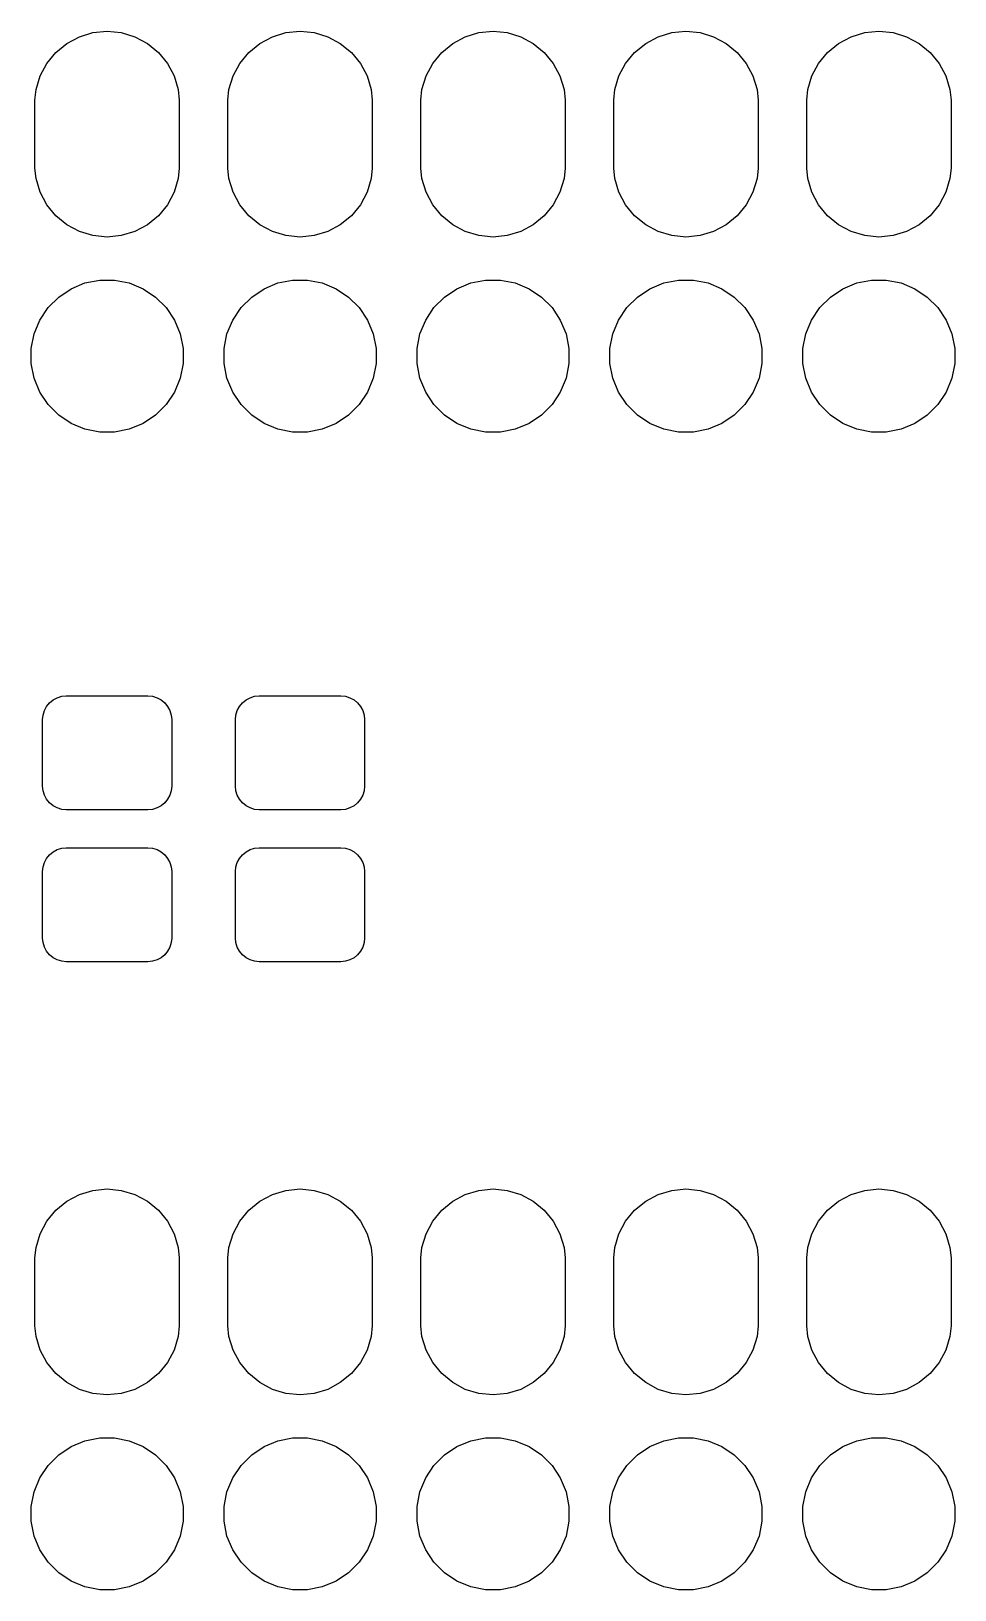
# Model space of a CAD drawing. Extents: x 94.9 to 145.1, y -143.2 to -116.1.
# Drawn here: x 107.58 to 119.75, y -143.24 to -122.72 of the extents above; entities that cross this region are included whole.
import ezdxf

# ---------------------------------------------------------------- set-up
doc = ezdxf.new("R2010")
doc.units = 0
doc.layers.add('BLACK', color=7, linetype='CONTINUOUS')

msp = doc.modelspace()

# ---------------------------------------------------------------- linework, layer by layer
at = {"layer": 'BLACK', "linetype": 'CONTINUOUS'}
for p, q in [((107.91, -123.004), (108.055, -122.885)), ((108.055, -122.885), (108.22, -122.797)), ((108.22, -122.797), (108.399, -122.743)), ((108.399, -122.743), (108.585, -122.724)), ((108.585, -122.724), (108.771, -122.743)), ((108.771, -122.743), (108.95, -122.797)), ((108.95, -122.797), (109.115, -122.885)), ((109.115, -122.885), (109.26, -123.004)), ((110.45, -123.004), (110.595, -122.885)), ((110.595, -122.885), (110.76, -122.797)), ((110.76, -122.797), (110.939, -122.743)), ((110.939, -122.743), (111.125, -122.724)), ((111.125, -122.724), (111.311, -122.743)), ((111.311, -122.743), (111.49, -122.797)), ((111.49, -122.797), (111.655, -122.885)), ((111.655, -122.885), (111.8, -123.004)), ((112.99, -123.004), (113.135, -122.885)), ((113.135, -122.885), (113.3, -122.797)), ((113.3, -122.797), (113.479, -122.743)), ((113.479, -122.743), (113.665, -122.724)), ((113.665, -122.724), (113.851, -122.743)), ((113.851, -122.743), (114.03, -122.797)), ((114.03, -122.797), (114.195, -122.885)), ((114.195, -122.885), (114.34, -123.004)), ((115.53, -123.004), (115.675, -122.885)), ((115.675, -122.885), (115.84, -122.797)), ((115.84, -122.797), (116.019, -122.743)), ((116.019, -122.743), (116.205, -122.724)), ((116.205, -122.724), (116.391, -122.743)), ((116.391, -122.743), (116.57, -122.797)), ((116.57, -122.797), (116.735, -122.885)), ((116.735, -122.885), (116.88, -123.004)), ((118.07, -123.004), (118.215, -122.885)), ((118.215, -122.885), (118.38, -122.797)), ((118.38, -122.797), (118.559, -122.743)), ((118.559, -122.743), (118.745, -122.724)), ((118.745, -122.724), (118.931, -122.743)), ((118.931, -122.743), (119.11, -122.797)), ((119.11, -122.797), (119.275, -122.885)), ((119.275, -122.885), (119.42, -123.004)), ((107.791, -123.149), (107.91, -123.004)), ((109.26, -123.004), (109.379, -123.149)), ((110.331, -123.149), (110.45, -123.004)), ((111.8, -123.004), (111.919, -123.149)), ((112.871, -123.149), (112.99, -123.004)), ((114.34, -123.004), (114.459, -123.149)), ((115.411, -123.149), (115.53, -123.004)), ((116.88, -123.004), (116.999, -123.149)), ((117.951, -123.149), (118.07, -123.004)), ((119.42, -123.004), (119.539, -123.149)), ((107.703, -123.314), (107.791, -123.149)), ((109.379, -123.149), (109.467, -123.314)), ((110.243, -123.314), (110.331, -123.149)), ((111.919, -123.149), (112.007, -123.314)), ((112.783, -123.314), (112.871, -123.149)), ((114.459, -123.149), (114.547, -123.314)), ((115.323, -123.314), (115.411, -123.149)), ((116.999, -123.149), (117.087, -123.314)), ((117.863, -123.314), (117.951, -123.149)), ((119.539, -123.149), (119.627, -123.314)), ((107.635, -123.632), (107.649, -123.493)), ((107.649, -123.493), (107.703, -123.314)), ((109.467, -123.314), (109.521, -123.493)), ((109.521, -123.493), (109.535, -123.632)), ((110.175, -123.632), (110.189, -123.493)), ((110.189, -123.493), (110.243, -123.314)), ((112.007, -123.314), (112.061, -123.493)), ((112.061, -123.493), (112.075, -123.632)), ((112.715, -123.632), (112.729, -123.493)), ((112.729, -123.493), (112.783, -123.314)), ((114.547, -123.314), (114.601, -123.493)), ((114.601, -123.493), (114.615, -123.632)), ((115.255, -123.632), (115.269, -123.493)), ((115.269, -123.493), (115.323, -123.314)), ((117.087, -123.314), (117.141, -123.493)), ((117.141, -123.493), (117.155, -123.632)), ((117.795, -123.632), (117.809, -123.493)), ((117.809, -123.493), (117.863, -123.314)), ((119.627, -123.314), (119.681, -123.493)), ((119.681, -123.493), (119.695, -123.632)), ((107.635, -124.526), (107.635, -123.632)), ((109.535, -123.632), (109.535, -124.526)), ((110.175, -124.526), (110.175, -123.632)), ((112.075, -123.632), (112.075, -124.526)), ((112.715, -124.526), (112.715, -123.632)), ((114.615, -123.632), (114.615, -124.526)), ((115.255, -124.526), (115.255, -123.632)), ((117.155, -123.632), (117.155, -124.526)), ((117.795, -124.526), (117.795, -123.632)), ((119.695, -123.632), (119.695, -124.526)), ((107.649, -124.665), (107.635, -124.526)), ((109.535, -124.526), (109.521, -124.665)), ((110.189, -124.665), (110.175, -124.526)), ((112.075, -124.526), (112.061, -124.665)), ((112.729, -124.665), (112.715, -124.526)), ((114.615, -124.526), (114.601, -124.665)), ((115.269, -124.665), (115.255, -124.526)), ((117.155, -124.526), (117.141, -124.665)), ((117.809, -124.665), (117.795, -124.526)), ((119.695, -124.526), (119.681, -124.665)), ((107.703, -124.844), (107.649, -124.665)), ((109.521, -124.665), (109.467, -124.844)), ((110.243, -124.844), (110.189, -124.665)), ((112.061, -124.665), (112.007, -124.844)), ((112.783, -124.844), (112.729, -124.665)), ((114.601, -124.665), (114.547, -124.844)), ((115.323, -124.844), (115.269, -124.665)), ((117.141, -124.665), (117.087, -124.844)), ((117.863, -124.844), (117.809, -124.665)), ((119.681, -124.665), (119.627, -124.844)), ((107.791, -125.009), (107.703, -124.844)), ((109.467, -124.844), (109.379, -125.009)), ((110.331, -125.009), (110.243, -124.844)), ((112.007, -124.844), (111.919, -125.009)), ((112.871, -125.009), (112.783, -124.844)), ((114.547, -124.844), (114.459, -125.009)), ((115.411, -125.009), (115.323, -124.844)), ((117.087, -124.844), (116.999, -125.009)), ((117.951, -125.009), (117.863, -124.844)), ((119.627, -124.844), (119.539, -125.009)), ((107.91, -125.154), (107.791, -125.009)), ((109.379, -125.009), (109.26, -125.154)), ((110.45, -125.154), (110.331, -125.009)), ((111.919, -125.009), (111.8, -125.154)), ((112.99, -125.154), (112.871, -125.009)), ((114.459, -125.009), (114.34, -125.154)), ((115.53, -125.154), (115.411, -125.009)), ((116.999, -125.009), (116.88, -125.154)), ((118.07, -125.154), (117.951, -125.009)), ((119.539, -125.009), (119.42, -125.154)), ((108.055, -125.273), (107.91, -125.154)), ((108.22, -125.361), (108.055, -125.273)), ((109.115, -125.273), (108.95, -125.361)), ((109.26, -125.154), (109.115, -125.273)), ((110.595, -125.273), (110.45, -125.154)), ((110.76, -125.361), (110.595, -125.273)), ((111.655, -125.273), (111.49, -125.361)), ((111.8, -125.154), (111.655, -125.273)), ((113.135, -125.273), (112.99, -125.154)), ((113.3, -125.361), (113.135, -125.273)), ((114.195, -125.273), (114.03, -125.361)), ((114.34, -125.154), (114.195, -125.273)), ((115.675, -125.273), (115.53, -125.154)), ((115.84, -125.361), (115.675, -125.273)), ((116.735, -125.273), (116.57, -125.361)), ((116.88, -125.154), (116.735, -125.273)), ((118.215, -125.273), (118.07, -125.154)), ((118.38, -125.361), (118.215, -125.273)), ((119.275, -125.273), (119.11, -125.361)), ((119.42, -125.154), (119.275, -125.273)), ((108.399, -125.415), (108.22, -125.361)), ((108.585, -125.434), (108.399, -125.415)), ((108.771, -125.415), (108.585, -125.434)), ((108.95, -125.361), (108.771, -125.415)), ((110.939, -125.415), (110.76, -125.361)), ((111.125, -125.434), (110.939, -125.415)), ((111.311, -125.415), (111.125, -125.434)), ((111.49, -125.361), (111.311, -125.415)), ((113.479, -125.415), (113.3, -125.361)), ((113.665, -125.434), (113.479, -125.415)), ((113.851, -125.415), (113.665, -125.434)), ((114.03, -125.361), (113.851, -125.415)), ((116.019, -125.415), (115.84, -125.361)), ((116.205, -125.434), (116.019, -125.415)), ((116.391, -125.415), (116.205, -125.434)), ((116.57, -125.361), (116.391, -125.415)), ((118.559, -125.415), (118.38, -125.361)), ((118.745, -125.434), (118.559, -125.415)), ((118.931, -125.415), (118.745, -125.434)), ((119.11, -125.361), (118.931, -125.415)), ((107.948, -126.223), (108.111, -126.114)), ((108.111, -126.114), (108.293, -126.038)), ((108.293, -126.038), (108.487, -126)), ((108.487, -126), (108.683, -126)), ((108.683, -126), (108.877, -126.038)), ((108.877, -126.038), (109.059, -126.114)), ((109.059, -126.114), (109.222, -126.223)), ((110.488, -126.223), (110.651, -126.114)), ((110.651, -126.114), (110.833, -126.038)), ((110.833, -126.038), (111.027, -126)), ((111.027, -126), (111.223, -126)), ((111.223, -126), (111.417, -126.038)), ((111.417, -126.038), (111.599, -126.114)), ((111.599, -126.114), (111.762, -126.223)), ((113.028, -126.223), (113.191, -126.114)), ((113.191, -126.114), (113.373, -126.038)), ((113.373, -126.038), (113.567, -126)), ((113.567, -126), (113.763, -126)), ((113.763, -126), (113.957, -126.038)), ((113.957, -126.038), (114.139, -126.114)), ((114.139, -126.114), (114.302, -126.223)), ((115.568, -126.223), (115.731, -126.114)), ((115.731, -126.114), (115.913, -126.038)), ((115.913, -126.038), (116.107, -126)), ((116.107, -126), (116.303, -126)), ((116.303, -126), (116.497, -126.038)), ((116.497, -126.038), (116.679, -126.114)), ((116.679, -126.114), (116.842, -126.223)), ((118.108, -126.223), (118.271, -126.114)), ((118.271, -126.114), (118.453, -126.038)), ((118.453, -126.038), (118.647, -126)), ((118.647, -126), (118.843, -126)), ((118.843, -126), (119.037, -126.038)), ((119.037, -126.038), (119.219, -126.114)), ((119.219, -126.114), (119.382, -126.223)), ((107.699, -126.526), (107.808, -126.363)), ((107.808, -126.363), (107.948, -126.223)), ((109.222, -126.223), (109.362, -126.363)), ((109.362, -126.363), (109.471, -126.526)), ((110.239, -126.526), (110.348, -126.363)), ((110.348, -126.363), (110.488, -126.223)), ((111.762, -126.223), (111.902, -126.363)), ((111.902, -126.363), (112.011, -126.526)), ((112.779, -126.526), (112.888, -126.363)), ((112.888, -126.363), (113.028, -126.223)), ((114.302, -126.223), (114.442, -126.363)), ((114.442, -126.363), (114.551, -126.526)), ((115.319, -126.526), (115.428, -126.363)), ((115.428, -126.363), (115.568, -126.223)), ((116.842, -126.223), (116.982, -126.363)), ((116.982, -126.363), (117.091, -126.526)), ((117.859, -126.526), (117.968, -126.363)), ((117.968, -126.363), (118.108, -126.223)), ((119.382, -126.223), (119.522, -126.363)), ((119.522, -126.363), (119.631, -126.526)), ((107.623, -126.708), (107.699, -126.526)), ((109.471, -126.526), (109.547, -126.708)), ((110.163, -126.708), (110.239, -126.526)), ((112.011, -126.526), (112.087, -126.708)), ((112.703, -126.708), (112.779, -126.526)), ((114.551, -126.526), (114.627, -126.708)), ((115.243, -126.708), (115.319, -126.526)), ((117.091, -126.526), (117.167, -126.708)), ((117.783, -126.708), (117.859, -126.526)), ((119.631, -126.526), (119.707, -126.708)), ((107.585, -126.902), (107.623, -126.708)), ((109.547, -126.708), (109.585, -126.902)), ((110.125, -126.902), (110.163, -126.708)), ((112.087, -126.708), (112.125, -126.902)), ((112.665, -126.902), (112.703, -126.708)), ((114.627, -126.708), (114.665, -126.902)), ((115.205, -126.902), (115.243, -126.708)), ((117.167, -126.708), (117.205, -126.902)), ((117.745, -126.902), (117.783, -126.708)), ((119.707, -126.708), (119.745, -126.902)), ((107.585, -127.098), (107.585, -126.902)), ((109.585, -126.902), (109.585, -127.098)), ((110.125, -127.098), (110.125, -126.902)), ((112.125, -126.902), (112.125, -127.098)), ((112.665, -127.098), (112.665, -126.902)), ((114.665, -126.902), (114.665, -127.098)), ((115.205, -127.098), (115.205, -126.902)), ((117.205, -126.902), (117.205, -127.098)), ((117.745, -127.098), (117.745, -126.902)), ((119.745, -126.902), (119.745, -127.098)), ((107.623, -127.292), (107.585, -127.098)), ((109.585, -127.098), (109.547, -127.292)), ((110.163, -127.292), (110.125, -127.098)), ((112.125, -127.098), (112.087, -127.292)), ((112.703, -127.292), (112.665, -127.098)), ((114.665, -127.098), (114.627, -127.292)), ((115.243, -127.292), (115.205, -127.098)), ((117.205, -127.098), (117.167, -127.292)), ((117.783, -127.292), (117.745, -127.098)), ((119.745, -127.098), (119.707, -127.292)), ((107.699, -127.474), (107.623, -127.292)), ((109.547, -127.292), (109.471, -127.474)), ((110.239, -127.474), (110.163, -127.292)), ((112.087, -127.292), (112.011, -127.474)), ((112.779, -127.474), (112.703, -127.292)), ((114.627, -127.292), (114.551, -127.474)), ((115.319, -127.474), (115.243, -127.292)), ((117.167, -127.292), (117.091, -127.474)), ((117.859, -127.474), (117.783, -127.292)), ((119.707, -127.292), (119.631, -127.474)), ((107.808, -127.637), (107.699, -127.474)), ((109.471, -127.474), (109.362, -127.637)), ((110.348, -127.637), (110.239, -127.474)), ((112.011, -127.474), (111.902, -127.637)), ((112.888, -127.637), (112.779, -127.474)), ((114.551, -127.474), (114.442, -127.637)), ((115.428, -127.637), (115.319, -127.474)), ((117.091, -127.474), (116.982, -127.637)), ((117.968, -127.637), (117.859, -127.474)), ((119.631, -127.474), (119.522, -127.637)), ((107.948, -127.777), (107.808, -127.637)), ((108.111, -127.886), (107.948, -127.777)), ((109.222, -127.777), (109.059, -127.886)), ((109.362, -127.637), (109.222, -127.777)), ((110.488, -127.777), (110.348, -127.637)), ((110.651, -127.886), (110.488, -127.777)), ((111.762, -127.777), (111.599, -127.886)), ((111.902, -127.637), (111.762, -127.777)), ((113.028, -127.777), (112.888, -127.637)), ((113.191, -127.886), (113.028, -127.777)), ((114.302, -127.777), (114.139, -127.886)), ((114.442, -127.637), (114.302, -127.777)), ((115.568, -127.777), (115.428, -127.637)), ((115.731, -127.886), (115.568, -127.777)), ((116.842, -127.777), (116.679, -127.886)), ((116.982, -127.637), (116.842, -127.777)), ((118.108, -127.777), (117.968, -127.637)), ((118.271, -127.886), (118.108, -127.777)), ((119.382, -127.777), (119.219, -127.886)), ((119.522, -127.637), (119.382, -127.777)), ((108.293, -127.962), (108.111, -127.886)), ((108.487, -128), (108.293, -127.962)), ((108.683, -128), (108.487, -128)), ((108.877, -127.962), (108.683, -128)), ((109.059, -127.886), (108.877, -127.962)), ((110.833, -127.962), (110.651, -127.886)), ((111.027, -128), (110.833, -127.962)), ((111.223, -128), (111.027, -128)), ((111.417, -127.962), (111.223, -128)), ((111.599, -127.886), (111.417, -127.962)), ((113.373, -127.962), (113.191, -127.886)), ((113.567, -128), (113.373, -127.962)), ((113.763, -128), (113.567, -128)), ((113.957, -127.962), (113.763, -128)), ((114.139, -127.886), (113.957, -127.962)), ((115.913, -127.962), (115.731, -127.886)), ((116.107, -128), (115.913, -127.962)), ((116.303, -128), (116.107, -128)), ((116.497, -127.962), (116.303, -128)), ((116.679, -127.886), (116.497, -127.962)), ((118.453, -127.962), (118.271, -127.886)), ((118.647, -128), (118.453, -127.962)), ((118.843, -128), (118.647, -128)), ((119.037, -127.962), (118.843, -128)), ((119.219, -127.886), (119.037, -127.962)), ((107.874, -131.526), (107.928, -131.497)), ((107.928, -131.497), (107.987, -131.479)), ((107.987, -131.479), (108.047, -131.473)), ((108.047, -131.473), (109.123, -131.473)), ((109.123, -131.473), (109.183, -131.479)), ((109.183, -131.479), (109.242, -131.497)), ((109.242, -131.497), (109.296, -131.526)), ((110.414, -131.526), (110.468, -131.497)), ((110.468, -131.497), (110.527, -131.479)), ((110.527, -131.479), (110.587, -131.473)), ((110.587, -131.473), (111.663, -131.473)), ((111.663, -131.473), (111.723, -131.479)), ((111.723, -131.479), (111.782, -131.497)), ((111.782, -131.497), (111.836, -131.526)), ((107.741, -131.725), (107.759, -131.666)), ((107.759, -131.666), (107.788, -131.612)), ((107.788, -131.612), (107.827, -131.565)), ((107.827, -131.565), (107.874, -131.526)), ((109.296, -131.526), (109.343, -131.565)), ((109.343, -131.565), (109.382, -131.612)), ((109.382, -131.612), (109.411, -131.666)), ((109.411, -131.666), (109.429, -131.725)), ((110.281, -131.725), (110.299, -131.666)), ((110.299, -131.666), (110.328, -131.612)), ((110.328, -131.612), (110.367, -131.565)), ((110.367, -131.565), (110.414, -131.526)), ((111.836, -131.526), (111.883, -131.565)), ((111.883, -131.565), (111.922, -131.612)), ((111.922, -131.612), (111.951, -131.666)), ((111.951, -131.666), (111.969, -131.725)), ((107.735, -131.785), (107.741, -131.725)), ((107.735, -132.661), (107.735, -131.785)), ((109.429, -131.725), (109.435, -131.785)), ((109.435, -131.785), (109.435, -132.661)), ((110.275, -131.785), (110.281, -131.725)), ((110.275, -132.661), (110.275, -131.785)), ((111.969, -131.725), (111.975, -131.785)), ((111.975, -131.785), (111.975, -132.661)), ((107.741, -132.721), (107.735, -132.661)), ((107.759, -132.78), (107.741, -132.721)), ((109.429, -132.721), (109.411, -132.78)), ((109.435, -132.661), (109.429, -132.721)), ((110.281, -132.721), (110.275, -132.661)), ((110.299, -132.78), (110.281, -132.721)), ((111.969, -132.721), (111.951, -132.78)), ((111.975, -132.661), (111.969, -132.721)), ((107.788, -132.834), (107.759, -132.78)), ((107.827, -132.881), (107.788, -132.834)), ((107.874, -132.92), (107.827, -132.881)), ((107.928, -132.949), (107.874, -132.92)), ((109.296, -132.92), (109.242, -132.949)), ((109.343, -132.881), (109.296, -132.92)), ((109.382, -132.834), (109.343, -132.881)), ((109.411, -132.78), (109.382, -132.834)), ((110.328, -132.834), (110.299, -132.78)), ((110.367, -132.881), (110.328, -132.834)), ((110.414, -132.92), (110.367, -132.881)), ((110.468, -132.949), (110.414, -132.92)), ((111.836, -132.92), (111.782, -132.949)), ((111.883, -132.881), (111.836, -132.92)), ((111.922, -132.834), (111.883, -132.881)), ((111.951, -132.78), (111.922, -132.834)), ((107.987, -132.967), (107.928, -132.949)), ((108.047, -132.973), (107.987, -132.967)), ((109.123, -132.973), (108.047, -132.973)), ((109.183, -132.967), (109.123, -132.973)), ((109.242, -132.949), (109.183, -132.967)), ((110.527, -132.967), (110.468, -132.949)), ((110.587, -132.973), (110.527, -132.967)), ((111.663, -132.973), (110.587, -132.973)), ((111.723, -132.967), (111.663, -132.973)), ((111.782, -132.949), (111.723, -132.967)), ((107.827, -133.565), (107.874, -133.526)), ((107.874, -133.526), (107.928, -133.497)), ((107.928, -133.497), (107.987, -133.479)), ((107.987, -133.479), (108.047, -133.473)), ((108.047, -133.473), (109.123, -133.473)), ((109.123, -133.473), (109.183, -133.479)), ((109.183, -133.479), (109.242, -133.497)), ((109.242, -133.497), (109.296, -133.526)), ((109.296, -133.526), (109.343, -133.565)), ((110.367, -133.565), (110.414, -133.526)), ((110.414, -133.526), (110.468, -133.497)), ((110.468, -133.497), (110.527, -133.479)), ((110.527, -133.479), (110.587, -133.473)), ((110.587, -133.473), (111.663, -133.473)), ((111.663, -133.473), (111.723, -133.479)), ((111.723, -133.479), (111.782, -133.497)), ((111.782, -133.497), (111.836, -133.526)), ((111.836, -133.526), (111.883, -133.565)), ((107.735, -133.785), (107.741, -133.725)), ((107.741, -133.725), (107.759, -133.666)), ((107.759, -133.666), (107.788, -133.612)), ((107.788, -133.612), (107.827, -133.565)), ((109.343, -133.565), (109.382, -133.612)), ((109.382, -133.612), (109.411, -133.666)), ((109.411, -133.666), (109.429, -133.725)), ((109.429, -133.725), (109.435, -133.785)), ((110.275, -133.785), (110.281, -133.725)), ((110.281, -133.725), (110.299, -133.666)), ((110.299, -133.666), (110.328, -133.612)), ((110.328, -133.612), (110.367, -133.565)), ((111.883, -133.565), (111.922, -133.612)), ((111.922, -133.612), (111.951, -133.666)), ((111.951, -133.666), (111.969, -133.725)), ((111.969, -133.725), (111.975, -133.785)), ((107.735, -134.661), (107.735, -133.785)), ((109.435, -133.785), (109.435, -134.661)), ((110.275, -134.661), (110.275, -133.785)), ((111.975, -133.785), (111.975, -134.661)), ((107.741, -134.721), (107.735, -134.661)), ((107.759, -134.78), (107.741, -134.721)), ((107.788, -134.834), (107.759, -134.78)), ((109.411, -134.78), (109.382, -134.834)), ((109.429, -134.721), (109.411, -134.78)), ((109.435, -134.661), (109.429, -134.721)), ((110.281, -134.721), (110.275, -134.661)), ((110.299, -134.78), (110.281, -134.721)), ((110.328, -134.834), (110.299, -134.78)), ((111.951, -134.78), (111.922, -134.834)), ((111.969, -134.721), (111.951, -134.78)), ((111.975, -134.661), (111.969, -134.721)), ((107.827, -134.881), (107.788, -134.834)), ((107.874, -134.92), (107.827, -134.881)), ((107.928, -134.949), (107.874, -134.92)), ((107.987, -134.967), (107.928, -134.949)), ((108.047, -134.973), (107.987, -134.967)), ((109.123, -134.973), (108.047, -134.973)), ((109.183, -134.967), (109.123, -134.973)), ((109.242, -134.949), (109.183, -134.967)), ((109.296, -134.92), (109.242, -134.949)), ((109.343, -134.881), (109.296, -134.92)), ((109.382, -134.834), (109.343, -134.881)), ((110.367, -134.881), (110.328, -134.834)), ((110.414, -134.92), (110.367, -134.881)), ((110.468, -134.949), (110.414, -134.92)), ((110.527, -134.967), (110.468, -134.949)), ((110.587, -134.973), (110.527, -134.967)), ((111.663, -134.973), (110.587, -134.973)), ((111.723, -134.967), (111.663, -134.973)), ((111.782, -134.949), (111.723, -134.967)), ((111.836, -134.92), (111.782, -134.949)), ((111.883, -134.881), (111.836, -134.92)), ((111.922, -134.834), (111.883, -134.881)), ((108.055, -138.125), (108.22, -138.037)), ((108.22, -138.037), (108.399, -137.983)), ((108.399, -137.983), (108.585, -137.964)), ((108.585, -137.964), (108.771, -137.983)), ((108.771, -137.983), (108.95, -138.037)), ((108.95, -138.037), (109.115, -138.125)), ((110.595, -138.125), (110.76, -138.037)), ((110.76, -138.037), (110.939, -137.983)), ((110.939, -137.983), (111.125, -137.964)), ((111.125, -137.964), (111.311, -137.983)), ((111.311, -137.983), (111.49, -138.037)), ((111.49, -138.037), (111.655, -138.125)), ((113.135, -138.125), (113.3, -138.037)), ((113.3, -138.037), (113.479, -137.983)), ((113.479, -137.983), (113.665, -137.964)), ((113.665, -137.964), (113.851, -137.983)), ((113.851, -137.983), (114.03, -138.037)), ((114.03, -138.037), (114.195, -138.125)), ((115.675, -138.125), (115.84, -138.037)), ((115.84, -138.037), (116.019, -137.983)), ((116.019, -137.983), (116.205, -137.964)), ((116.205, -137.964), (116.391, -137.983)), ((116.391, -137.983), (116.57, -138.037)), ((116.57, -138.037), (116.735, -138.125)), ((118.215, -138.125), (118.38, -138.037)), ((118.38, -138.037), (118.559, -137.983)), ((118.559, -137.983), (118.745, -137.964)), ((118.745, -137.964), (118.931, -137.983)), ((118.931, -137.983), (119.11, -138.037)), ((119.11, -138.037), (119.275, -138.125)), ((107.791, -138.389), (107.91, -138.244)), ((107.91, -138.244), (108.055, -138.125)), ((109.115, -138.125), (109.26, -138.244)), ((109.26, -138.244), (109.379, -138.389)), ((110.331, -138.389), (110.45, -138.244)), ((110.45, -138.244), (110.595, -138.125)), ((111.655, -138.125), (111.8, -138.244)), ((111.8, -138.244), (111.919, -138.389)), ((112.871, -138.389), (112.99, -138.244)), ((112.99, -138.244), (113.135, -138.125)), ((114.195, -138.125), (114.34, -138.244)), ((114.34, -138.244), (114.459, -138.389)), ((115.411, -138.389), (115.53, -138.244)), ((115.53, -138.244), (115.675, -138.125)), ((116.735, -138.125), (116.88, -138.244)), ((116.88, -138.244), (116.999, -138.389)), ((117.951, -138.389), (118.07, -138.244)), ((118.07, -138.244), (118.215, -138.125)), ((119.275, -138.125), (119.42, -138.244)), ((119.42, -138.244), (119.539, -138.389)), ((107.703, -138.554), (107.791, -138.389)), ((109.379, -138.389), (109.467, -138.554)), ((110.243, -138.554), (110.331, -138.389)), ((111.919, -138.389), (112.007, -138.554)), ((112.783, -138.554), (112.871, -138.389)), ((114.459, -138.389), (114.547, -138.554)), ((115.323, -138.554), (115.411, -138.389)), ((116.999, -138.389), (117.087, -138.554)), ((117.863, -138.554), (117.951, -138.389)), ((119.539, -138.389), (119.627, -138.554)), ((107.649, -138.733), (107.703, -138.554)), ((109.467, -138.554), (109.521, -138.733)), ((110.189, -138.733), (110.243, -138.554)), ((112.007, -138.554), (112.061, -138.733)), ((112.729, -138.733), (112.783, -138.554)), ((114.547, -138.554), (114.601, -138.733)), ((115.269, -138.733), (115.323, -138.554)), ((117.087, -138.554), (117.141, -138.733)), ((117.809, -138.733), (117.863, -138.554)), ((119.627, -138.554), (119.681, -138.733)), ((107.635, -138.872), (107.649, -138.733)), ((107.635, -139.766), (107.635, -138.872)), ((109.521, -138.733), (109.535, -138.872)), ((109.535, -138.872), (109.535, -139.766)), ((110.175, -138.872), (110.189, -138.733)), ((110.175, -139.766), (110.175, -138.872)), ((112.061, -138.733), (112.075, -138.872)), ((112.075, -138.872), (112.075, -139.766)), ((112.715, -138.872), (112.729, -138.733)), ((112.715, -139.766), (112.715, -138.872)), ((114.601, -138.733), (114.615, -138.872)), ((114.615, -138.872), (114.615, -139.766)), ((115.255, -138.872), (115.269, -138.733)), ((115.255, -139.766), (115.255, -138.872)), ((117.141, -138.733), (117.155, -138.872)), ((117.155, -138.872), (117.155, -139.766)), ((117.795, -138.872), (117.809, -138.733)), ((117.795, -139.766), (117.795, -138.872)), ((119.681, -138.733), (119.695, -138.872)), ((119.695, -138.872), (119.695, -139.766)), ((107.649, -139.905), (107.635, -139.766)), ((107.703, -140.084), (107.649, -139.905)), ((109.521, -139.905), (109.467, -140.084)), ((109.535, -139.766), (109.521, -139.905)), ((110.189, -139.905), (110.175, -139.766)), ((110.243, -140.084), (110.189, -139.905)), ((112.061, -139.905), (112.007, -140.084)), ((112.075, -139.766), (112.061, -139.905)), ((112.729, -139.905), (112.715, -139.766)), ((112.783, -140.084), (112.729, -139.905)), ((114.601, -139.905), (114.547, -140.084)), ((114.615, -139.766), (114.601, -139.905)), ((115.269, -139.905), (115.255, -139.766)), ((115.323, -140.084), (115.269, -139.905)), ((117.141, -139.905), (117.087, -140.084)), ((117.155, -139.766), (117.141, -139.905)), ((117.809, -139.905), (117.795, -139.766)), ((117.863, -140.084), (117.809, -139.905)), ((119.681, -139.905), (119.627, -140.084)), ((119.695, -139.766), (119.681, -139.905)), ((107.791, -140.249), (107.703, -140.084)), ((109.467, -140.084), (109.379, -140.249)), ((110.331, -140.249), (110.243, -140.084)), ((112.007, -140.084), (111.919, -140.249)), ((112.871, -140.249), (112.783, -140.084)), ((114.547, -140.084), (114.459, -140.249)), ((115.411, -140.249), (115.323, -140.084)), ((117.087, -140.084), (116.999, -140.249)), ((117.951, -140.249), (117.863, -140.084)), ((119.627, -140.084), (119.539, -140.249)), ((107.91, -140.394), (107.791, -140.249)), ((109.379, -140.249), (109.26, -140.394)), ((110.45, -140.394), (110.331, -140.249)), ((111.919, -140.249), (111.8, -140.394)), ((112.99, -140.394), (112.871, -140.249)), ((114.459, -140.249), (114.34, -140.394)), ((115.53, -140.394), (115.411, -140.249)), ((116.999, -140.249), (116.88, -140.394)), ((118.07, -140.394), (117.951, -140.249)), ((119.539, -140.249), (119.42, -140.394)), ((108.055, -140.513), (107.91, -140.394)), ((108.22, -140.601), (108.055, -140.513)), ((109.115, -140.513), (108.95, -140.601)), ((109.26, -140.394), (109.115, -140.513)), ((110.595, -140.513), (110.45, -140.394)), ((110.76, -140.601), (110.595, -140.513)), ((111.655, -140.513), (111.49, -140.601)), ((111.8, -140.394), (111.655, -140.513)), ((113.135, -140.513), (112.99, -140.394)), ((113.3, -140.601), (113.135, -140.513)), ((114.195, -140.513), (114.03, -140.601)), ((114.34, -140.394), (114.195, -140.513)), ((115.675, -140.513), (115.53, -140.394)), ((115.84, -140.601), (115.675, -140.513)), ((116.735, -140.513), (116.57, -140.601)), ((116.88, -140.394), (116.735, -140.513)), ((118.215, -140.513), (118.07, -140.394)), ((118.38, -140.601), (118.215, -140.513)), ((119.275, -140.513), (119.11, -140.601)), ((119.42, -140.394), (119.275, -140.513)), ((108.399, -140.655), (108.22, -140.601)), ((108.585, -140.674), (108.399, -140.655)), ((108.771, -140.655), (108.585, -140.674)), ((108.95, -140.601), (108.771, -140.655)), ((110.939, -140.655), (110.76, -140.601)), ((111.125, -140.674), (110.939, -140.655)), ((111.311, -140.655), (111.125, -140.674)), ((111.49, -140.601), (111.311, -140.655)), ((113.479, -140.655), (113.3, -140.601)), ((113.665, -140.674), (113.479, -140.655)), ((113.851, -140.655), (113.665, -140.674)), ((114.03, -140.601), (113.851, -140.655)), ((116.019, -140.655), (115.84, -140.601)), ((116.205, -140.674), (116.019, -140.655)), ((116.391, -140.655), (116.205, -140.674)), ((116.57, -140.601), (116.391, -140.655)), ((118.559, -140.655), (118.38, -140.601)), ((118.745, -140.674), (118.559, -140.655)), ((118.931, -140.655), (118.745, -140.674)), ((119.11, -140.601), (118.931, -140.655)), ((107.948, -141.463), (108.111, -141.354)), ((108.111, -141.354), (108.293, -141.278)), ((108.293, -141.278), (108.487, -141.24)), ((108.487, -141.24), (108.683, -141.24)), ((108.683, -141.24), (108.877, -141.278)), ((108.877, -141.278), (109.059, -141.354)), ((109.059, -141.354), (109.222, -141.463)), ((110.488, -141.463), (110.651, -141.354)), ((110.651, -141.354), (110.833, -141.278)), ((110.833, -141.278), (111.027, -141.24)), ((111.027, -141.24), (111.223, -141.24)), ((111.223, -141.24), (111.417, -141.278)), ((111.417, -141.278), (111.599, -141.354)), ((111.599, -141.354), (111.762, -141.463)), ((113.028, -141.463), (113.191, -141.354)), ((113.191, -141.354), (113.373, -141.278)), ((113.373, -141.278), (113.567, -141.24)), ((113.567, -141.24), (113.763, -141.24)), ((113.763, -141.24), (113.957, -141.278)), ((113.957, -141.278), (114.139, -141.354)), ((114.139, -141.354), (114.302, -141.463)), ((115.568, -141.463), (115.731, -141.354)), ((115.731, -141.354), (115.913, -141.278)), ((115.913, -141.278), (116.107, -141.24)), ((116.107, -141.24), (116.303, -141.24)), ((116.303, -141.24), (116.497, -141.278)), ((116.497, -141.278), (116.679, -141.354)), ((116.679, -141.354), (116.842, -141.463)), ((118.108, -141.463), (118.271, -141.354)), ((118.271, -141.354), (118.453, -141.278)), ((118.453, -141.278), (118.647, -141.24)), ((118.647, -141.24), (118.843, -141.24)), ((118.843, -141.24), (119.037, -141.278)), ((119.037, -141.278), (119.219, -141.354)), ((119.219, -141.354), (119.382, -141.463)), ((107.808, -141.603), (107.948, -141.463)), ((109.222, -141.463), (109.362, -141.603)), ((110.348, -141.603), (110.488, -141.463)), ((111.762, -141.463), (111.902, -141.603)), ((112.888, -141.603), (113.028, -141.463)), ((114.302, -141.463), (114.442, -141.603)), ((115.428, -141.603), (115.568, -141.463)), ((116.842, -141.463), (116.982, -141.603)), ((117.968, -141.603), (118.108, -141.463)), ((119.382, -141.463), (119.522, -141.603)), ((107.699, -141.766), (107.808, -141.603)), ((109.362, -141.603), (109.471, -141.766)), ((110.239, -141.766), (110.348, -141.603)), ((111.902, -141.603), (112.011, -141.766)), ((112.779, -141.766), (112.888, -141.603)), ((114.442, -141.603), (114.551, -141.766)), ((115.319, -141.766), (115.428, -141.603)), ((116.982, -141.603), (117.091, -141.766)), ((117.859, -141.766), (117.968, -141.603)), ((119.522, -141.603), (119.631, -141.766)), ((107.585, -142.142), (107.623, -141.948)), ((107.623, -141.948), (107.699, -141.766)), ((109.471, -141.766), (109.547, -141.948)), ((109.547, -141.948), (109.585, -142.142)), ((110.125, -142.142), (110.163, -141.948)), ((110.163, -141.948), (110.239, -141.766)), ((112.011, -141.766), (112.087, -141.948)), ((112.087, -141.948), (112.125, -142.142)), ((112.665, -142.142), (112.703, -141.948)), ((112.703, -141.948), (112.779, -141.766)), ((114.551, -141.766), (114.627, -141.948)), ((114.627, -141.948), (114.665, -142.142)), ((115.205, -142.142), (115.243, -141.948)), ((115.243, -141.948), (115.319, -141.766)), ((117.091, -141.766), (117.167, -141.948)), ((117.167, -141.948), (117.205, -142.142)), ((117.745, -142.142), (117.783, -141.948)), ((117.783, -141.948), (117.859, -141.766)), ((119.631, -141.766), (119.707, -141.948)), ((119.707, -141.948), (119.745, -142.142)), ((107.585, -142.338), (107.585, -142.142)), ((109.585, -142.142), (109.585, -142.338)), ((110.125, -142.338), (110.125, -142.142)), ((112.125, -142.142), (112.125, -142.338)), ((112.665, -142.338), (112.665, -142.142)), ((114.665, -142.142), (114.665, -142.338)), ((115.205, -142.338), (115.205, -142.142)), ((117.205, -142.142), (117.205, -142.338)), ((117.745, -142.338), (117.745, -142.142)), ((119.745, -142.142), (119.745, -142.338)), ((107.623, -142.532), (107.585, -142.338)), ((109.585, -142.338), (109.547, -142.532)), ((110.163, -142.532), (110.125, -142.338)), ((112.125, -142.338), (112.087, -142.532)), ((112.703, -142.532), (112.665, -142.338)), ((114.665, -142.338), (114.627, -142.532)), ((115.243, -142.532), (115.205, -142.338)), ((117.205, -142.338), (117.167, -142.532)), ((117.783, -142.532), (117.745, -142.338)), ((119.745, -142.338), (119.707, -142.532)), ((107.699, -142.714), (107.623, -142.532)), ((109.547, -142.532), (109.471, -142.714)), ((110.239, -142.714), (110.163, -142.532)), ((112.087, -142.532), (112.011, -142.714)), ((112.779, -142.714), (112.703, -142.532)), ((114.627, -142.532), (114.551, -142.714)), ((115.319, -142.714), (115.243, -142.532)), ((117.167, -142.532), (117.091, -142.714)), ((117.859, -142.714), (117.783, -142.532)), ((119.707, -142.532), (119.631, -142.714)), ((107.808, -142.877), (107.699, -142.714)), ((109.471, -142.714), (109.362, -142.877)), ((110.348, -142.877), (110.239, -142.714)), ((112.011, -142.714), (111.902, -142.877)), ((112.888, -142.877), (112.779, -142.714)), ((114.551, -142.714), (114.442, -142.877)), ((115.428, -142.877), (115.319, -142.714)), ((117.091, -142.714), (116.982, -142.877)), ((117.968, -142.877), (117.859, -142.714)), ((119.631, -142.714), (119.522, -142.877)), ((107.948, -143.017), (107.808, -142.877)), ((109.362, -142.877), (109.222, -143.017)), ((110.488, -143.017), (110.348, -142.877)), ((111.902, -142.877), (111.762, -143.017)), ((113.028, -143.017), (112.888, -142.877)), ((114.442, -142.877), (114.302, -143.017)), ((115.568, -143.017), (115.428, -142.877)), ((116.982, -142.877), (116.842, -143.017)), ((118.108, -143.017), (117.968, -142.877)), ((119.522, -142.877), (119.382, -143.017)), ((108.111, -143.126), (107.948, -143.017)), ((108.293, -143.202), (108.111, -143.126)), ((109.059, -143.126), (108.877, -143.202)), ((109.222, -143.017), (109.059, -143.126)), ((110.651, -143.126), (110.488, -143.017)), ((110.833, -143.202), (110.651, -143.126)), ((111.599, -143.126), (111.417, -143.202)), ((111.762, -143.017), (111.599, -143.126)), ((113.191, -143.126), (113.028, -143.017)), ((113.373, -143.202), (113.191, -143.126)), ((114.139, -143.126), (113.957, -143.202)), ((114.302, -143.017), (114.139, -143.126)), ((115.731, -143.126), (115.568, -143.017)), ((115.913, -143.202), (115.731, -143.126)), ((116.679, -143.126), (116.497, -143.202)), ((116.842, -143.017), (116.679, -143.126)), ((118.271, -143.126), (118.108, -143.017)), ((118.453, -143.202), (118.271, -143.126)), ((119.219, -143.126), (119.037, -143.202)), ((119.382, -143.017), (119.219, -143.126)), ((108.487, -143.24), (108.293, -143.202)), ((108.683, -143.24), (108.487, -143.24)), ((108.877, -143.202), (108.683, -143.24)), ((111.027, -143.24), (110.833, -143.202)), ((111.223, -143.24), (111.027, -143.24)), ((111.417, -143.202), (111.223, -143.24)), ((113.567, -143.24), (113.373, -143.202)), ((113.763, -143.24), (113.567, -143.24)), ((113.957, -143.202), (113.763, -143.24)), ((116.107, -143.24), (115.913, -143.202)), ((116.303, -143.24), (116.107, -143.24)), ((116.497, -143.202), (116.303, -143.24)), ((118.647, -143.24), (118.453, -143.202)), ((118.843, -143.24), (118.647, -143.24)), ((119.037, -143.202), (118.843, -143.24))]:
    msp.add_line(p, q, dxfattribs=at)

doc.saveas('drawing.dxf')
